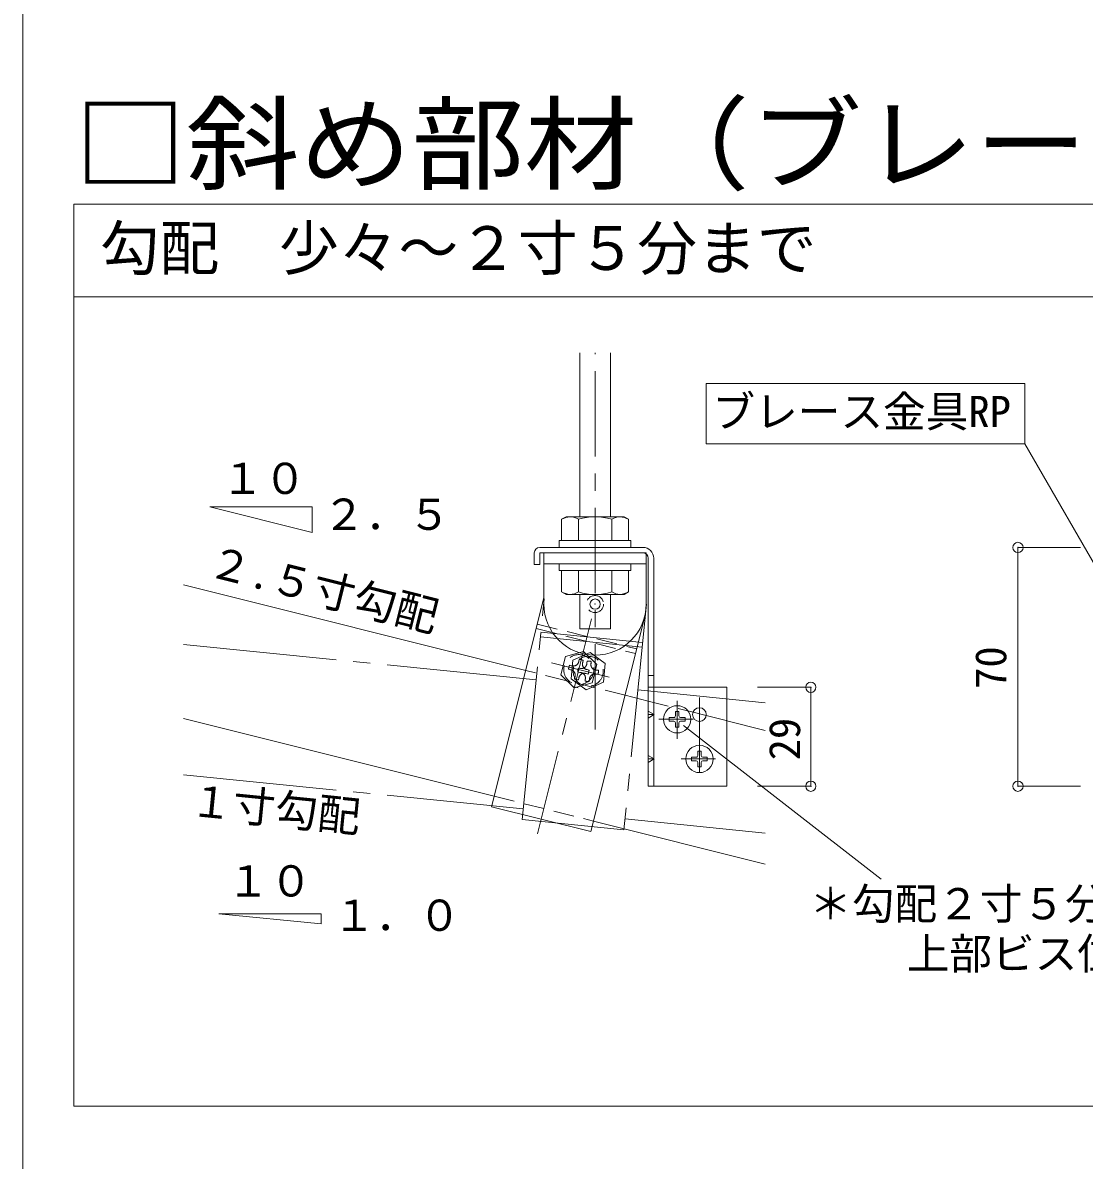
# Model space of a CAD drawing. Units: millimetres on the paper, enlarged 15 times, with parts at other scales. Extents: x -2895 to 2955, y -2104 to 2057.
# Drawn here: x -2895 to -1962, y 5 to 1005 of the extents above; entities that cross this region are included whole.
import ezdxf
from ezdxf.enums import TextEntityAlignment as Align

# ---------------------------------------------------------------- set-up
doc = ezdxf.new("R2010")
doc.units = ezdxf.units.MM
doc.header["$LTSCALE"] = 15
doc.header["$PDMODE"] = 32
doc.header["$PDSIZE"] = 9
for name, pattern in [('CHAIN1', [8, 5, -1, 1, -1]), ('CHAIN2', [12, 9, -1, 1, -1]), ('DASHED1', [1.8, 1.2, -0.6])]:
    doc.linetypes.add(name, pattern=pattern)
for name, color, linetype, lineweight in [('1-0_中心線', 4, 'CHAIN1', 9), ('1-1_吊り材', 3, 'Continuous', 18), ('1-4_金具', 3, 'Continuous', 18), ('1-5_寸法', 4, 'Continuous', 9), ('1-6_文字', 7, 'Continuous', 18), ('1-8', 3, 'DASHED1', 18), ('1-9', 3, 'DASHED1', 18), ('1-B_ビス', 4, 'Continuous', 9), ('1-E', 3, 'Continuous', 18), ('F-1_中線', 7, 'Continuous', 18)]:
    doc.layers.add(name, color=color, linetype=linetype, lineweight=lineweight)
doc.styles.add('ＭＳ ゴシック', font='')
doc.styles.get('ＭＳ ゴシック').set_extended_font_data('MS Gothic')

msp = doc.modelspace()

# ---------------------------------------------------------------- linework, layer by layer
at = {"layer": '1-0_中心線'}
for p, q in [((-2391.96, 383.67), (-2391.96, 714.79)), ((-2442.48, 291.95), (-2391.96, 494.03)), ((-2300.16, 345.54), (-2300.16, 411.83)), ((-2319.77, 375.56), (-2319.77, 408.91)), ((-2305.56, 392.7), (-2335.96, 392.7)), ((-2285.96, 357.83), (-2316.36, 357.83))]:
    msp.add_line(p, q, dxfattribs=at)
at = {"layer": '1-1_吊り材'}
for p, q in [((-2405.46, 570.83), (-2405.46, 714.79)), ((-2378.46, 570.83), (-2378.46, 714.79)), ((-2417.42, 570.83), (-2421.36, 568.56)), ((-2417.42, 570.83), (-2366.5, 570.83)), ((-2366.5, 570.83), (-2362.56, 568.56)), ((-2421.36, 549.83), (-2421.36, 568.56)), ((-2406.66, 549.83), (-2406.66, 568.56)), ((-2377.26, 549.83), (-2377.26, 568.56)), ((-2362.56, 549.83), (-2362.56, 568.56)), ((-2423.46, 549.83), (-2423.46, 543.83)), ((-2436.96, 539.03), (-2436.96, 494.03)), ((-2346.96, 539.03), (-2436.96, 539.03)), ((-2436.96, 539.03), (-2436.96, 494.03)), ((-2346.96, 494.03), (-2346.96, 539.03)), ((-2346.96, 494.03), (-2346.96, 539.03)), ((-2346.96, 529.43), (-2436.96, 529.43)), ((-2421.36, 523.43), (-2421.36, 504.7)), ((-2406.66, 523.43), (-2406.66, 504.7)), ((-2377.26, 523.43), (-2377.26, 504.7)), ((-2362.56, 523.43), (-2362.56, 504.7)), ((-2360.46, 523.43), (-2360.46, 529.43)), ((-2417.42, 502.43), (-2421.36, 504.7)), ((-2366.5, 502.43), (-2417.42, 502.43)), ((-2405.46, 472.29), (-2405.46, 502.43)), ((-2378.46, 472.29), (-2378.46, 502.43)), ((-2366.5, 502.43), (-2362.56, 504.7)), ((-2405.46, 472.29), (-2378.46, 472.29))]:
    msp.add_line(p, q, dxfattribs=at)
for points in [[(-2423.46, 549.83), (-2360.46, 549.83), (-2360.46, 543.83)], [(-2360.46, 523.43), (-2423.46, 523.43), (-2423.46, 529.43)]]:
    msp.add_lwpolyline(points, dxfattribs=at)
at = {"layer": '1-1_吊り材', "linetype": 'DASHED1'}
msp.add_circle((-2391.96, 494.03), 7.5, dxfattribs=at)
at = {"layer": '1-1_吊り材'}
for centre, radius, start, end in [((-2411.75, 550.52), 20.44, 96.34294, 118.04132), ((-2414.51, 556.2), 14.64, 57.57118, 88.04459), ((-2391.96, 522.18), 48.65, 72.41205, 107.58797), ((-2369.41, 556.2), 14.64, 91.95543, 122.42883), ((-2372.17, 550.52), 20.44, 61.95869, 83.65707), ((-2411.75, 522.74), 20.44, 241.95869, 263.65707), ((-2414.51, 517.06), 14.64, 271.95543, 302.42883), ((-2391.96, 551.08), 48.65, 252.41205, 287.58797), ((-2369.41, 517.06), 14.64, 237.57118, 268.04459), ((-2372.17, 522.74), 20.44, 276.34294, 298.04132), ((-2391.96, 494.03), 45, 180, 0), ((-2391.96, 494.03), 45, 359.24037, 0)]:
    msp.add_arc(centre, radius, start, end, dxfattribs=at)
at = {"layer": '1-1_吊り材', "color": 7}
msp.add_point((-2391.96, 494.03), dxfattribs=at)
at = {"layer": '1-1_吊り材', "color": 4}
msp.add_point((-2391.96, 494.03), dxfattribs=at)
at = {"layer": '1-4_金具'}
for p, q in [((-2440.56, 543.83), (-2349.96, 543.83)), ((-2445.36, 539.03), (-2445.36, 528.83)), ((-2440.56, 539.03), (-2440.56, 528.83)), ((-2349.96, 539.03), (-2440.56, 539.03)), ((-2345.16, 534.23), (-2345.16, 408.54)), ((-2340.36, 534.23), (-2340.36, 333.83)), ((-2440.56, 528.83), (-2445.36, 528.83)), ((-2276.16, 420.83), (-2340.36, 420.83)), ((-2276.16, 333.83), (-2276.16, 420.83)), ((-2345.16, 408.54), (-2345.16, 399.83)), ((-2345.16, 393.83), (-2345.16, 360.83)), ((-2345.16, 354.83), (-2345.16, 333.83)), ((-2276.16, 333.83), (-2345.16, 333.83))]:
    msp.add_line(p, q, dxfattribs=at)
at = {"layer": '1-4_金具', "linetype": 'DASHED1'}
for p, q in [((-2340.36, 431.33), (-2345.16, 431.33)), ((-2340.36, 420.83), (-2345.16, 420.83))]:
    msp.add_line(p, q, dxfattribs=at)
at = {"layer": '1-4_金具', "color": 7, "linetype": 'DASHED1'}
for p, q in [((-2345.16, 393.83), (-2345.16, 399.83)), ((-2339.97, 396.83), (-2345.16, 393.83)), ((-2339.97, 357.83), (-2345.16, 354.83))]:
    msp.add_line(p, q, dxfattribs=at)
for points in [[(-2345.16, 399.83), (-2339.97, 396.83), (-2345.16, 396.83)], [(-2345.16, 354.83), (-2345.16, 360.83), (-2339.97, 357.83), (-2345.16, 357.83)]]:
    msp.add_lwpolyline(points, dxfattribs=at)
at = {"layer": '1-4_金具'}
msp.add_circle((-2300.16, 396.83), 6, dxfattribs=at)
for centre, radius, start, end in [((-2440.56, 539.03), 4.8, 90, 180), ((-2349.96, 534.23), 9.6, 0, 90), ((-2349.96, 534.23), 4.8, 0, 90)]:
    msp.add_arc(centre, radius, start, end, dxfattribs=at)
at = {"layer": '1-5_寸法'}
for p, q in [((-2020.15, 543.83), (-1965.18, 543.83)), ((-2020.15, 543.83), (-2020.15, 333.83)), ((-2202.25, 420.83), (-2249.23, 420.83)), ((-2202.25, 333.83), (-2202.25, 420.83)), ((-2202.25, 333.83), (-2249.23, 333.83)), ((-2020.15, 333.83), (-1965.18, 333.83))]:
    msp.add_line(p, q, dxfattribs=at)
at = {"layer": '1-5_寸法', "color": 3}
for p in [(-2020.15, 543.83), (-2202.25, 420.83), (-2202.25, 333.83), (-2020.15, 333.83)]:
    msp.add_point(p, dxfattribs=at)
at = {"layer": '1-6_文字'}
for p, q in [((-2014.13, 634.75), (-1927.67, 485)), ((-2730.59, 579.4), (-2640.59, 556.9)), ((-2314.26, 387.29), (-2140.39, 252.08)), ((-2722.76, 221.76), (-2632.76, 221.76)), ((-2722.76, 221.76), (-2632.76, 212.76)), ((-2632.76, 221.76), (-2632.76, 212.76))]:
    msp.add_line(p, q, dxfattribs=at)
for points in [[(-2294.39, 634.75), (-2294.39, 688.06), (-2014.13, 688.06), (-2014.13, 634.75)], [(-2294.39, 634.75), (-2230.03, 634.75), (-2014.13, 634.75)], [(-2730.59, 579.4), (-2640.59, 579.4), (-2640.59, 556.9)]]:
    msp.add_lwpolyline(points, dxfattribs=at)
at = {"layer": '1-8', "color": 7, "linetype": 'CHAIN2'}
for p, q in [((-2456.14, 304.48), (-2436.74, 498.51)), ((-2346.74, 494.03), (-2366.59, 295.52)), ((-2350.52, 456.17), (-2440.07, 465.12)), ((-2350.11, 460.3), (-2439.66, 469.25)), ((-2753.9, 458.47), (-2443.84, 427.46)), ((-2354.29, 418.51), (-2242.27, 407.3)), ((-2753.9, 343.9), (-2455.18, 314.03)), ((-2366.59, 295.52), (-2456.14, 304.48)), ((-2365.63, 305.07), (-2242.27, 292.74))]:
    msp.add_line(p, q, dxfattribs=at)
at = {"layer": '1-8', "color": 7}
for p, q in [((-2396.37, 451.36), (-2382.97, 441.73)), ((-2398.93, 443.89), (-2399.09, 442.23)), ((-2395.35, 443.53), (-2395.59, 441.1)), ((-2382.97, 441.73), (-2384.62, 425.31)), ((-2406.97, 434.03), (-2405.21, 433.85)), ((-2406.61, 437.61), (-2404.85, 437.43)), ((-2389.42, 432.27), (-2391.17, 432.45)), ((-2389.06, 435.85), (-2390.82, 436.03)), ((-2399.66, 418.52), (-2413.05, 428.15)), ((-2400.68, 426.34), (-2400.52, 428)), ((-2399.66, 418.52), (-2384.62, 425.31)), ((-2397.1, 425.99), (-2396.86, 428.42))]:
    msp.add_line(p, q, dxfattribs=at)
msp.add_lwpolyline([(-2396.37, 451.36), (-2411.41, 444.57), (-2413.05, 428.15)], dxfattribs=at)
msp.add_circle((-2398.01, 434.94), 13.2, dxfattribs=at)
for centre, radius, start, end in [((-2403.91, 442.15), 4.81, 258.6524, 0.96285), ((-2398.01, 434.94), 9, 72.75243, 95.82636), ((-2390.81, 440.84), 4.81, 167.61594, 269.9264), ((-2398.01, 434.94), 9, 162.75243, 185.80271), ((-2405.22, 429.04), 4.81, 347.61594, 89.9264), ((-2392.12, 427.73), 4.81, 78.6524, 180.96285), ((-2398.01, 434.94), 9, 342.77609, 5.82636), ((-2398.01, 434.94), 9, 252.75243, 275.82636)]:
    msp.add_arc(centre, radius, start, end, dxfattribs=at)
at = {"layer": '1-9', "linetype": 'Continuous'}
for p, q in [((-2753.9, 510.92), (-2452.93, 435.68)), ((-2482.91, 315.77), (-2436.96, 499.57)), ((-2348.3, 483.12), (-2395.6, 293.94)), ((-2365.62, 413.85), (-2345.16, 408.73)), ((-2753.9, 393.41), (-2480.58, 325.08)), ((-2305.8, 398.89), (-2294.22, 396)), ((-2276.16, 391.48), (-2242.27, 383.01)), ((-2482.91, 315.77), (-2395.6, 293.94)), ((-2393.27, 303.25), (-2242.27, 265.5))]:
    msp.add_line(p, q, dxfattribs=at)
at = {"layer": '1-9'}
for p, q in [((-2443.75, 472.4), (-2356.44, 450.57)), ((-2442.75, 476.42), (-2355.43, 454.59)), ((-2402.22, 452.38), (-2418.09, 447.84)), ((-2402.22, 452.38), (-2390.36, 440.91)), ((-2418.09, 447.84), (-2422.09, 431.83)), ((-2414.35, 440.25), (-2412.63, 439.83)), ((-2405.83, 445.36), (-2406.43, 442.99)), ((-2405.83, 445.36), (-2406.24, 443.74)), ((-2402.34, 444.49), (-2402.75, 442.87)), ((-2395.35, 443.53), (-2395.51, 441.87)), ((-2390.36, 440.91), (-2394.36, 424.9)), ((-2365.62, 413.85), (-2452.93, 435.68)), ((-2410.23, 420.36), (-2422.09, 431.83)), ((-2415.22, 436.76), (-2413.51, 436.33)), ((-2410.11, 428.25), (-2409.52, 430.62)), ((-2398.11, 432.48), (-2399.82, 432.91)), ((-2397.24, 435.98), (-2398.95, 436.4)), ((-2411.52, 421.61), (-2406.69, 420.4)), ((-2410.23, 420.36), (-2394.36, 424.9)), ((-2410.11, 428.25), (-2409.71, 429.87)), ((-2406.62, 427.38), (-2406.21, 429)), ((-2397.1, 425.99), (-2396.93, 427.65)), ((-2345.16, 408.73), (-2305.8, 398.89)), ((-2294.22, 396), (-2276.16, 391.48)), ((-2480.58, 325.08), (-2393.27, 303.25))]:
    msp.add_line(p, q, dxfattribs=at)
at = {"layer": '1-9', "color": 4, "linetype": 'CHAIN1', "lineweight": 9}
msp.add_line((-2430.17, 442.35), (-2379.7, 429.74), dxfattribs=at)
at = {"layer": '1-9'}
msp.add_circle((-2406.23, 436.37), 13.2, dxfattribs=at)
for centre, radius, start, end in [((-2406.23, 436.37), 9, 154.4268, 177.47706), ((-2411.01, 444.36), 4.81, 250.32675, 352.6372), ((-2406.23, 436.37), 9, 64.4268, 87.50072), ((-2398.24, 441.17), 4.81, 159.29031, 261.60076), ((-2414.21, 431.57), 4.81, 339.29031, 81.60076), ((-2401.44, 428.38), 4.81, 70.32675, 172.6372), ((-2406.23, 436.37), 9, 334.45045, 357.50072), ((-2406.23, 436.37), 9, 244.4268, 267.50072)]:
    msp.add_arc(centre, radius, start, end, dxfattribs=at)
at = {"layer": '1-B_ビス', "color": 3, "lineweight": 18}
for p, q in [((-2326.67, 394.2), (-2326.67, 391.2)), ((-2326.67, 394.2), (-2322.77, 394.2)), ((-2326.67, 391.2), (-2322.77, 391.2)), ((-2321.27, 399.6), (-2321.27, 395.7)), ((-2321.27, 399.6), (-2318.27, 399.6)), ((-2318.27, 399.6), (-2318.27, 395.7)), ((-2316.77, 394.2), (-2312.87, 394.2)), ((-2316.77, 391.2), (-2312.87, 391.2)), ((-2312.87, 394.2), (-2312.87, 391.2)), ((-2321.27, 389.7), (-2321.27, 385.8)), ((-2321.27, 385.8), (-2318.27, 385.8)), ((-2318.27, 389.7), (-2318.27, 385.8)), ((-2301.66, 364.73), (-2301.66, 360.83)), ((-2301.66, 364.73), (-2298.66, 364.73)), ((-2298.66, 364.73), (-2298.66, 360.83)), ((-2307.06, 359.33), (-2307.06, 356.33)), ((-2307.06, 359.33), (-2303.16, 359.33)), ((-2307.06, 356.33), (-2303.16, 356.33)), ((-2301.66, 354.83), (-2301.66, 350.93)), ((-2301.66, 350.93), (-2298.66, 350.93)), ((-2298.66, 354.83), (-2298.66, 350.93)), ((-2297.16, 359.33), (-2293.26, 359.33)), ((-2297.16, 356.33), (-2293.26, 356.33)), ((-2293.26, 359.33), (-2293.26, 356.33))]:
    msp.add_line(p, q, dxfattribs=at)
for centre in [(-2319.77, 392.7), (-2300.16, 357.83)]:
    msp.add_circle(centre, 12, dxfattribs=at)
for centre, start, end in [((-2322.77, 395.7), 269.99998, 0), ((-2322.77, 389.7), 0, 89.99998), ((-2316.77, 395.7), 180, 270), ((-2316.77, 389.7), 90, 180), ((-2303.16, 360.83), 269.99998, 0), ((-2297.16, 360.83), 180, 270), ((-2303.16, 354.83), 0, 89.99998), ((-2297.16, 354.83), 90, 180)]:
    msp.add_arc(centre, 1.5, start, end, dxfattribs=at)
at = {"layer": '1-E'}
for p, q in [((-2850.14, 845.61), (-15.14, 845.61)), ((-2850.14, 845.61), (-2850.14, 52.64)), ((-2850.14, 764.24), (-15.14, 764.24)), ((-2850.14, 52.64), (-15.14, 52.64))]:
    msp.add_line(p, q, dxfattribs=at)
at = {"layer": 'F-1_中線', "color": 3}
msp.add_line((-2895.14, 2056.93), (-2895.14, -2068.07), dxfattribs=at)

# ---------------------------------------------------------------- texts
at = {"layer": '1-5_寸法', "color": 7, "style": 'ＭＳ ゴシック'}
for s, p in [('70', (-2022.13, 419.49)), ('29', (-2203.42, 356.63))]:
    msp.add_text(s, height=27.49, rotation=90, dxfattribs=at).set_placement(p, align=Align.BOTTOM_LEFT)
at = {"layer": '1-6_文字', "style": 'ＭＳ ゴシック', "width": 1.1}
msp.add_text('□斜め部材（ブレース）下部取付金具 対応図\u3000 \u3000\u3000（１／５）', height=65.98, dxfattribs=at).set_placement((-2850.14, 845.61), align=Align.BOTTOM_LEFT)
at = {"layer": '1-6_文字', "style": 'ＭＳ ゴシック'}
for s, height, p in [('勾配\u3000少々～２寸５分まで', 38.49, (-2827.33, 776.19)), ('ブレース金具RP', 27.49, (-2288.75, 641.31)), ('１０', 27.49, (-2720.83, 582.56)), ('２．５', 27.49, (-2631.44, 551)), ('１０', 27.49, (-2715.6, 228.65)), ('＊勾配２寸５分の場合、', 27.49, (-2203.66, 208.6)), ('１．０', 27.49, (-2622.5, 198.47)), ('上部ビス位置変更して２本止', 27.49, (-2117.99, 164.7))]:
    msp.add_text(s, height=height, dxfattribs=at).set_placement(p, align=Align.BOTTOM_LEFT)
for s, rotation, p in [('２.５寸勾配', 345.964, (-2736, 510.96)), ('１寸勾配', 354.289, (-2749.87, 299.84))]:
    msp.add_text(s, height=27.49, rotation=rotation, dxfattribs=at).set_placement(p, align=Align.BOTTOM_LEFT)

doc.saveas('drawing.dxf')
